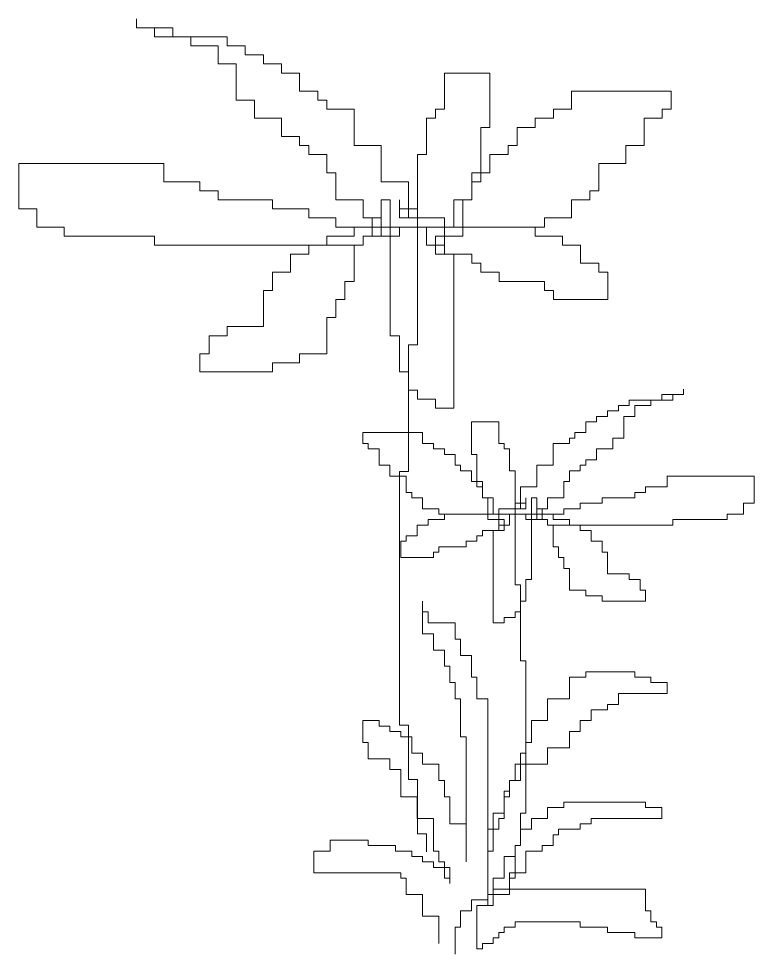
# Model space of a CAD drawing. Header units: millimetres. Extents: x -37049 to 129367, y 25385 to 90033.
# Drawn here: x 21705 to 22472, y 52838 to 53814 of the extents above; entities that cross this region are included whole.
import ezdxf

# ---------------------------------------------------------------- set-up
doc = ezdxf.new("R2010")
doc.units = ezdxf.units.MM
doc.header["$MEASUREMENT"] = 0
doc.layers.add('NCAY', color=3, linetype='Continuous', lineweight=13)

# ---------------------------------------------------------------- blocks, each defined once
blk = doc.blocks.new('A$C4F937C7D')
at = {"layer": 'NCAY'}
for p, q in [((122.97, 966.56), (122.97, 976.01)), ((122.97, 976.01), (122.97, 966.56)), ((160.81, 966.56), (122.97, 966.56)), ((122.97, 966.56), (141.89, 966.56)), ((141.89, 966.56), (141.89, 957.12)), ((160.81, 957.12), (160.81, 966.56)), ((141.89, 957.12), (179.72, 957.12)), ((217.56, 957.12), (160.81, 957.12)), ((179.72, 957.12), (179.72, 947.67)), ((217.56, 947.67), (217.56, 957.12)), ((179.72, 947.67), (208.1, 947.67)), ((208.1, 947.67), (208.1, 928.77)), ((236.48, 947.67), (217.56, 947.67)), ((236.48, 938.22), (236.48, 947.67)), ((255.4, 938.22), (236.48, 938.22)), ((255.4, 928.77), (255.4, 938.22)), ((208.1, 928.77), (227.02, 928.77)), ((227.02, 928.77), (227.02, 890.98)), ((274.32, 928.77), (255.4, 928.77)), ((274.32, 919.33), (274.32, 928.77)), ((293.23, 919.33), (274.32, 919.33)), ((293.23, 900.43), (293.23, 919.33)), ((491.88, 919.33), (444.58, 919.33)), ((444.58, 919.33), (444.58, 881.54)), ((491.88, 862.64), (491.88, 919.33)), ((312.15, 900.43), (293.23, 900.43)), ((312.15, 890.98), (312.15, 900.43)), ((577.01, 900.43), (577.01, 881.54)), ((681.06, 900.43), (577.01, 900.43)), ((681.06, 881.54), (681.06, 900.43)), ((227.02, 890.98), (245.94, 890.98)), ((245.94, 890.98), (245.94, 872.09)), ((321.61, 890.98), (312.15, 890.98)), ((321.61, 881.54), (321.61, 890.98)), ((349.99, 881.54), (321.61, 881.54)), ((349.99, 843.75), (349.99, 881.54)), ((444.58, 881.54), (435.12, 881.54)), ((435.12, 881.54), (435.12, 872.09)), ((577.01, 881.54), (558.09, 881.54)), ((558.09, 881.54), (558.09, 872.09)), ((671.6, 872.09), (671.6, 881.54)), ((671.6, 881.54), (681.06, 881.54)), ((245.94, 872.09), (274.32, 872.09)), ((274.32, 872.09), (274.32, 853.19)), ((435.12, 872.09), (425.66, 872.09)), ((425.66, 872.09), (425.66, 834.3)), ((558.09, 872.09), (539.17, 872.09)), ((539.17, 872.09), (539.17, 862.64)), ((652.68, 843.75), (652.68, 872.09)), ((652.68, 872.09), (671.6, 872.09)), ((482.42, 805.96), (482.42, 862.64)), ((482.42, 862.64), (491.88, 862.64)), ((520.25, 862.64), (520.25, 843.75)), ((539.17, 862.64), (520.25, 862.64)), ((274.32, 853.19), (293.23, 853.19)), ((293.23, 853.19), (293.23, 843.75)), ((293.23, 843.75), (302.69, 843.75)), ((302.69, 843.75), (302.69, 834.3)), ((378.37, 843.75), (349.99, 843.75)), ((378.37, 805.96), (378.37, 843.75)), ((520.25, 843.75), (510.79, 843.75)), ((510.79, 843.75), (510.79, 834.3)), ((633.76, 824.85), (633.76, 843.75)), ((633.76, 843.75), (652.68, 843.75)), ((302.69, 834.3), (321.61, 834.3)), ((321.61, 834.3), (321.61, 815.4)), ((416.2, 834.3), (416.2, 635.9)), ((425.66, 834.3), (416.2, 834.3)), ((510.79, 834.3), (491.88, 834.3)), ((491.88, 834.3), (491.88, 815.4)), ((151.35, 824.85), (0, 824.85)), ((0, 824.85), (0, 777.61)), ((151.35, 805.96), (151.35, 824.85)), ((605.38, 796.51), (605.38, 824.85)), ((605.38, 824.85), (633.76, 824.85)), ((321.61, 815.4), (331.07, 815.4)), ((331.07, 815.4), (331.07, 787.06)), ((472.96, 815.4), (472.96, 787.06)), ((491.88, 815.4), (472.96, 815.4)), ((189.18, 805.96), (151.35, 805.96)), ((189.18, 796.51), (189.18, 805.96)), ((406.74, 805.96), (378.37, 805.96)), ((406.74, 768.17), (406.74, 805.96)), ((472.96, 787.06), (472.96, 805.96)), ((472.96, 805.96), (482.42, 805.96)), ((208.1, 796.51), (189.18, 796.51)), ((208.1, 787.06), (208.1, 796.51)), ((595.93, 787.06), (595.93, 796.51)), ((595.93, 796.51), (605.38, 796.51)), ((264.86, 787.06), (208.1, 787.06)), ((264.86, 777.61), (264.86, 787.06)), ((331.07, 787.06), (359.45, 787.06)), ((359.45, 787.06), (359.45, 768.17)), ((378.37, 768.17), (378.37, 787.06)), ((378.37, 787.06), (387.82, 787.06)), ((387.82, 787.06), (387.82, 645.35)), ((397.28, 768.17), (397.28, 787.06)), ((397.28, 787.06), (397.28, 777.61)), ((472.96, 787.06), (454.04, 787.06)), ((454.04, 787.06), (454.04, 758.72)), ((463.5, 749.27), (463.5, 787.06)), ((463.5, 787.06), (472.96, 787.06)), ((577.01, 768.17), (577.01, 787.06)), ((577.01, 787.06), (595.93, 787.06)), ((0, 777.61), (18.92, 777.61)), ((18.92, 777.61), (18.92, 758.72)), ((302.69, 777.61), (264.86, 777.61)), ((302.69, 768.17), (302.69, 777.61)), ((397.28, 777.61), (416.2, 777.61)), ((416.2, 777.61), (416.2, 768.17)), ((331.07, 768.17), (302.69, 768.17)), ((331.07, 758.72), (331.07, 768.17)), ((359.45, 768.17), (378.37, 768.17)), ((368.91, 749.27), (368.91, 768.17)), ((368.91, 768.17), (378.37, 768.17)), ((378.37, 768.17), (378.37, 758.72)), ((416.2, 768.17), (397.28, 768.17)), ((416.2, 768.17), (444.58, 768.17)), ((416.2, 758.72), (416.2, 768.17)), ((444.58, 768.17), (444.58, 730.38)), ((548.63, 768.17), (577.01, 768.17)), ((548.63, 758.72), (548.63, 768.17)), ((18.92, 758.72), (47.3, 758.72)), ((47.3, 758.72), (47.3, 749.27)), ((368.91, 758.72), (331.07, 758.72)), ((416.2, 758.72), (349.99, 758.72)), ((349.99, 758.72), (349.99, 749.27)), ((368.91, 749.27), (368.91, 758.72)), ((378.37, 758.72), (397.28, 758.72)), ((378.37, 749.27), (378.37, 758.72)), ((378.37, 758.72), (416.2, 758.72)), ((397.28, 758.72), (397.28, 749.27)), ((539.17, 758.72), (416.2, 758.72)), ((416.2, 758.72), (548.63, 758.72)), ((425.66, 758.72), (416.2, 758.72)), ((425.66, 739.82), (425.66, 758.72)), ((454.04, 758.72), (444.58, 758.72)), ((444.58, 758.72), (444.58, 749.27)), ((539.17, 749.27), (539.17, 758.72)), ((47.3, 749.27), (141.89, 749.27)), ((141.89, 749.27), (141.89, 739.82)), ((321.61, 749.27), (321.61, 739.82)), ((349.99, 749.27), (321.61, 749.27)), ((359.45, 739.82), (359.45, 749.27)), ((359.45, 739.82), (359.45, 749.27)), ((359.45, 749.27), (378.37, 749.27)), ((359.45, 749.27), (368.91, 749.27)), ((397.28, 749.27), (368.91, 749.27)), ((435.12, 749.27), (435.12, 730.38)), ((444.58, 749.27), (435.12, 749.27)), ((444.58, 739.82), (444.58, 749.27)), ((444.58, 749.27), (463.5, 749.27)), ((567.55, 749.27), (539.17, 749.27)), ((567.55, 739.82), (567.55, 749.27)), ((141.89, 739.82), (359.45, 739.82)), ((321.61, 739.82), (302.69, 739.82)), ((302.69, 739.82), (302.69, 730.38)), ((349.99, 702.03), (349.99, 739.82)), ((349.99, 739.82), (359.45, 739.82)), ((435.12, 739.82), (425.66, 739.82)), ((435.12, 730.38), (435.12, 739.82)), ((435.12, 730.38), (435.12, 739.82)), ((435.12, 739.82), (444.58, 739.82)), ((586.47, 739.82), (567.55, 739.82)), ((586.47, 720.93), (586.47, 739.82)), ((302.69, 730.38), (283.77, 730.38)), ((283.77, 730.38), (283.77, 711.48)), ((454.04, 730.38), (435.12, 730.38)), ((444.58, 730.38), (472.96, 730.38)), ((454.04, 569.77), (454.04, 730.38)), ((472.96, 730.38), (472.96, 720.93)), ((472.96, 720.93), (482.42, 720.93)), ((482.42, 720.93), (482.42, 711.48)), ((605.38, 720.93), (586.47, 720.93)), ((605.38, 711.48), (605.38, 720.93)), ((283.77, 711.48), (264.86, 711.48)), ((264.86, 711.48), (264.86, 692.59)), ((482.42, 711.48), (501.33, 711.48)), ((501.33, 711.48), (501.33, 702.03)), ((614.84, 711.48), (605.38, 711.48)), ((614.84, 683.14), (614.84, 711.48)), ((340.53, 683.14), (340.53, 702.03)), ((340.53, 702.03), (349.99, 702.03)), ((501.33, 702.03), (548.63, 702.03)), ((548.63, 702.03), (548.63, 692.59)), ((264.86, 692.59), (255.4, 692.59)), ((255.4, 692.59), (255.4, 654.8)), ((548.63, 692.59), (558.09, 692.59)), ((558.09, 692.59), (558.09, 683.14)), ((331.07, 664.24), (331.07, 683.14)), ((331.07, 683.14), (340.53, 683.14)), ((558.09, 683.14), (614.84, 683.14)), ((321.61, 626.45), (321.61, 664.24)), ((321.61, 664.24), (331.07, 664.24)), ((217.56, 654.8), (217.56, 645.35)), ((255.4, 654.8), (217.56, 654.8)), ((217.56, 645.35), (198.64, 645.35)), ((198.64, 645.35), (198.64, 626.45)), ((387.82, 645.35), (397.28, 645.35)), ((397.28, 645.35), (397.28, 607.56)), ((416.2, 635.9), (406.74, 635.9)), ((406.74, 635.9), (406.74, 503.63)), ((198.64, 626.45), (189.18, 626.45)), ((189.18, 626.45), (189.18, 607.56)), ((293.23, 617.01), (293.23, 626.45)), ((293.23, 626.45), (321.61, 626.45)), ((264.86, 607.56), (264.86, 617.01)), ((264.86, 617.01), (293.23, 617.01)), ((189.18, 607.56), (264.86, 607.56)), ((397.28, 607.56), (406.74, 607.56)), ((406.74, 607.56), (406.74, 588.66)), ((406.74, 588.66), (416.2, 588.66)), ((416.2, 588.66), (416.2, 579.21)), ((693.97, 583.86), (693.97, 589.53)), ((693.97, 589.53), (693.97, 583.86)), ((416.2, 579.21), (435.12, 579.21)), ((435.12, 579.21), (435.12, 569.77)), ((637.21, 572.52), (637.21, 578.19)), ((637.21, 578.19), (671.26, 578.19)), ((659.91, 578.19), (659.91, 572.52)), ((682.61, 578.19), (659.91, 578.19)), ((671.26, 578.19), (671.26, 583.86)), ((671.26, 583.86), (693.97, 583.86)), ((693.97, 583.86), (682.61, 583.86)), ((682.61, 583.86), (682.61, 578.19)), ((435.12, 569.77), (454.04, 569.77)), ((614.51, 566.85), (625.86, 566.85)), ((614.51, 561.18), (614.51, 566.85)), ((625.86, 566.85), (625.86, 572.52)), ((625.86, 572.52), (637.21, 572.52)), ((659.91, 572.52), (642.89, 572.52)), ((642.89, 572.52), (642.89, 561.18)), ((603.16, 555.52), (603.16, 561.18)), ((603.16, 561.18), (614.51, 561.18)), ((642.89, 561.18), (631.53, 561.18)), ((631.53, 561.18), (631.53, 538.51)), ((472.62, 521.5), (472.62, 555.52)), ((472.62, 555.52), (501, 555.52)), ((501, 555.52), (501, 532.84)), ((591.81, 544.18), (591.81, 555.52)), ((591.81, 555.52), (603.16, 555.52)), ((359.11, 532.84), (359.11, 544.18)), ((359.11, 544.18), (421.54, 544.18)), ((421.54, 544.18), (421.54, 532.84)), ((574.78, 532.84), (574.78, 538.51)), ((574.78, 538.51), (580.46, 538.51)), ((580.46, 538.51), (580.46, 544.18)), ((580.46, 544.18), (591.81, 544.18)), ((631.53, 538.51), (620.18, 538.51)), ((620.18, 538.51), (620.18, 527.17)), ((364.79, 532.84), (359.11, 532.84)), ((364.79, 527.17), (364.79, 532.84)), ((376.14, 527.17), (364.79, 527.17)), ((376.14, 510.17), (376.14, 527.17)), ((421.54, 532.84), (432.89, 532.84)), ((432.89, 532.84), (432.89, 527.17)), ((432.89, 527.17), (444.24, 527.17)), ((444.24, 527.17), (444.24, 521.5)), ((501, 532.84), (506.67, 532.84)), ((506.67, 532.84), (506.67, 527.17)), ((506.67, 527.17), (512.35, 527.17)), ((512.35, 527.17), (512.35, 504.5)), ((557.75, 532.84), (574.78, 532.84)), ((557.75, 510.17), (557.75, 532.84)), ((620.18, 527.17), (603.16, 527.17)), ((603.16, 527.17), (603.16, 515.84)), ((444.24, 521.5), (455.59, 521.5)), ((455.59, 521.5), (455.59, 510.17)), ((478.3, 521.5), (472.62, 521.5)), ((478.3, 487.49), (478.3, 521.5)), ((387.49, 510.17), (376.14, 510.17)), ((387.49, 498.83), (387.49, 510.17)), ((455.59, 510.17), (461.27, 510.17)), ((461.27, 510.17), (461.27, 504.5)), ((540.73, 510.17), (557.75, 510.17)), ((540.73, 487.49), (540.73, 510.17)), ((591.81, 510.17), (586.13, 510.17)), ((586.13, 510.17), (586.13, 504.5)), ((603.16, 515.84), (591.81, 515.84)), ((591.81, 515.84), (591.81, 510.17)), ((404.52, 498.83), (387.49, 498.83)), ((397.28, 503.63), (397.28, 239.1)), ((406.74, 503.63), (397.28, 503.63)), ((404.52, 481.82), (404.52, 498.83)), ((461.27, 504.5), (472.62, 504.5)), ((472.62, 504.5), (472.62, 493.16)), ((512.35, 504.5), (518.02, 504.5)), ((518.02, 504.5), (518.02, 385.46)), ((586.13, 504.5), (574.78, 504.5)), ((574.78, 504.5), (574.78, 493.16)), ((676.94, 487.49), (676.94, 498.83)), ((676.94, 498.83), (767.75, 498.83)), ((767.75, 498.83), (767.75, 470.49)), ((472.62, 493.16), (483.97, 493.16)), ((483.97, 493.16), (483.97, 476.16)), ((574.78, 493.16), (569.1, 493.16)), ((569.1, 493.16), (569.1, 476.16)), ((410.19, 481.82), (404.52, 481.82)), ((410.19, 476.16), (410.19, 481.82)), ((483.97, 487.49), (478.3, 487.49)), ((483.97, 476.16), (483.97, 487.49)), ((523.7, 464.82), (523.7, 487.49)), ((523.7, 487.49), (540.73, 487.49)), ((642.89, 476.16), (642.89, 481.82)), ((642.89, 481.82), (654.24, 481.82)), ((654.24, 481.82), (654.24, 487.49)), ((654.24, 487.49), (676.94, 487.49)), ((421.54, 476.16), (410.19, 476.16)), ((421.54, 464.82), (421.54, 476.16)), ((483.97, 476.16), (495.32, 476.16)), ((489.65, 476.16), (483.97, 476.16)), ((489.65, 453.48), (489.65, 476.16)), ((495.32, 476.16), (495.32, 459.15)), ((529.38, 470.49), (518.02, 470.49)), ((518.02, 470.49), (518.02, 464.82)), ((529.38, 464.82), (529.38, 476.16)), ((529.38, 476.16), (529.38, 470.49)), ((535.05, 476.16), (535.05, 391.13)), ((540.73, 476.16), (535.05, 476.16)), ((540.73, 464.82), (540.73, 476.16)), ((569.1, 476.16), (552.08, 476.16)), ((552.08, 476.16), (552.08, 464.82)), ((586.13, 464.82), (586.13, 470.49)), ((586.13, 470.49), (608.83, 470.49)), ((608.83, 470.49), (608.83, 476.16)), ((608.83, 476.16), (642.89, 476.16)), ((767.75, 470.49), (756.4, 470.49)), ((756.4, 470.49), (756.4, 459.15)), ((438.57, 464.82), (421.54, 464.82)), ((438.57, 459.15), (438.57, 464.82)), ((518.02, 459.15), (438.57, 459.15)), ((444.24, 453.48), (444.24, 459.15)), ((444.24, 459.15), (518.02, 459.15)), ((495.32, 459.15), (501, 459.15)), ((518.02, 464.82), (501, 464.82)), ((501, 464.82), (501, 442.15)), ((501, 459.15), (501, 453.48)), ((512.35, 447.81), (512.35, 459.15)), ((512.35, 459.15), (518.02, 459.15)), ((518.02, 459.15), (518.02, 464.82)), ((518.02, 464.82), (529.38, 464.82)), ((540.73, 459.15), (518.02, 459.15)), ((518.02, 459.15), (557.75, 459.15)), ((529.38, 459.15), (529.38, 453.48)), ((540.73, 459.15), (529.38, 459.15)), ((552.08, 464.82), (540.73, 464.82)), ((540.73, 464.82), (540.73, 459.15)), ((546.4, 464.82), (540.73, 464.82)), ((540.73, 453.48), (540.73, 459.15)), ((546.4, 453.48), (546.4, 464.82)), ((546.4, 459.15), (569.1, 459.15)), ((546.4, 453.48), (546.4, 459.15)), ((557.75, 459.15), (557.75, 453.48)), ((569.1, 459.15), (569.1, 464.82)), ((569.1, 464.82), (586.13, 464.82)), ((756.4, 459.15), (739.37, 459.15)), ((739.37, 459.15), (739.37, 453.48)), ((427.22, 453.48), (444.24, 453.48)), ((427.22, 447.81), (427.22, 453.48)), ((501, 453.48), (489.65, 453.48)), ((501, 453.48), (506.67, 453.48)), ((501, 447.81), (501, 453.48)), ((506.67, 453.48), (506.67, 442.15)), ((529.38, 453.48), (546.4, 453.48)), ((552.08, 453.48), (540.73, 453.48)), ((552.08, 453.48), (546.4, 453.48)), ((552.08, 447.81), (552.08, 453.48)), ((552.08, 447.81), (552.08, 453.48)), ((557.75, 453.48), (574.78, 453.48)), ((574.78, 453.48), (574.78, 447.81)), ((739.37, 453.48), (682.61, 453.48)), ((682.61, 453.48), (682.61, 447.81)), ((415.87, 436.48), (415.87, 447.81)), ((415.87, 447.81), (427.22, 447.81)), ((501, 442.15), (483.97, 442.15)), ((483.97, 442.15), (483.97, 436.48)), ((495.32, 345.78), (495.32, 442.15)), ((495.32, 442.15), (506.67, 442.15)), ((506.67, 447.81), (501, 447.81)), ((506.67, 442.15), (506.67, 447.81)), ((506.67, 447.81), (512.35, 447.81)), ((506.67, 442.15), (506.67, 447.81)), ((682.61, 447.81), (552.08, 447.81)), ((557.75, 447.81), (552.08, 447.81)), ((557.75, 425.14), (557.75, 447.81)), ((574.78, 447.81), (586.13, 447.81)), ((586.13, 447.81), (586.13, 442.15)), ((586.13, 442.15), (597.48, 442.15)), ((597.48, 442.15), (597.48, 430.81)), ((398.84, 413.8), (398.84, 430.81)), ((398.84, 430.81), (404.52, 430.81)), ((404.52, 430.81), (404.52, 436.48)), ((404.52, 436.48), (415.87, 436.48)), ((478.3, 430.81), (466.95, 430.81)), ((466.95, 430.81), (466.95, 425.14)), ((483.97, 436.48), (478.3, 436.48)), ((478.3, 436.48), (478.3, 430.81)), ((597.48, 430.81), (608.83, 430.81)), ((608.83, 430.81), (608.83, 419.47)), ((466.95, 425.14), (438.57, 425.14)), ((438.57, 425.14), (438.57, 419.47)), ((563.43, 425.14), (557.75, 425.14)), ((563.43, 413.8), (563.43, 425.14)), ((432.89, 413.8), (398.84, 413.8)), ((438.57, 419.47), (432.89, 419.47)), ((432.89, 419.47), (432.89, 413.8)), ((569.1, 413.8), (563.43, 413.8)), ((569.1, 402.47), (569.1, 413.8)), ((608.83, 419.47), (614.51, 419.47)), ((614.51, 419.47), (614.51, 396.8)), ((574.78, 402.47), (569.1, 402.47)), ((574.78, 379.79), (574.78, 402.47)), ((535.05, 391.13), (529.38, 391.13)), ((529.38, 391.13), (529.38, 368.45)), ((614.51, 396.8), (637.21, 396.8)), ((637.21, 396.8), (637.21, 391.13)), ((637.21, 391.13), (648.56, 391.13)), ((648.56, 391.13), (648.56, 379.79)), ((518.02, 385.46), (523.7, 385.46)), ((523.7, 385.46), (523.7, 306.1)), ((591.81, 379.79), (574.78, 379.79)), ((591.81, 374.12), (591.81, 379.79)), ((608.83, 374.12), (591.81, 374.12)), ((608.83, 368.45), (608.83, 374.12)), ((648.56, 379.79), (654.24, 379.79)), ((654.24, 379.79), (654.24, 368.45)), ((421.54, 357.12), (421.54, 368.45)), ((421.54, 368.45), (421.54, 334.44)), ((529.38, 368.45), (523.7, 368.45)), ((523.7, 368.45), (523.7, 357.12)), ((654.24, 368.45), (608.83, 368.45)), ((427.22, 357.12), (421.54, 357.12)), ((427.22, 345.78), (427.22, 357.12)), ((518.02, 351.45), (506.67, 351.45)), ((506.67, 351.45), (506.67, 345.78)), ((523.7, 357.12), (518.02, 357.12)), ((518.02, 357.12), (518.02, 351.45)), ((455.59, 345.78), (427.22, 345.78)), ((455.59, 328.77), (455.59, 345.78)), ((506.67, 345.78), (495.32, 345.78)), ((421.54, 334.44), (432.89, 334.44)), ((432.89, 334.44), (432.89, 317.44)), ((461.27, 328.77), (455.59, 328.77)), ((461.27, 311.77), (461.27, 328.77)), ((432.89, 317.44), (444.24, 317.44)), ((444.24, 317.44), (444.24, 300.43)), ((472.62, 311.77), (461.27, 311.77)), ((472.62, 289.09), (472.62, 311.77)), ((523.7, 306.1), (529.38, 306.1)), ((529.38, 306.1), (529.38, 147.38)), ((444.24, 300.43), (449.92, 300.43)), ((449.92, 300.43), (449.92, 283.43)), ((642.89, 294.76), (591.81, 294.76)), ((591.81, 294.76), (591.81, 289.09)), ((642.89, 289.09), (642.89, 294.76)), ((449.92, 283.43), (455.59, 283.43)), ((455.59, 283.43), (455.59, 266.42)), ((478.3, 289.09), (472.62, 289.09)), ((478.3, 266.42), (478.3, 289.09)), ((574.78, 289.09), (574.78, 266.42)), ((591.81, 289.09), (574.78, 289.09)), ((659.91, 289.09), (642.89, 289.09)), ((659.91, 283.43), (659.91, 289.09)), ((676.94, 283.43), (659.91, 283.43)), ((676.94, 272.09), (676.94, 283.43)), ((455.59, 266.42), (461.27, 266.42)), ((461.27, 266.42), (461.27, 226.74)), ((489.65, 266.42), (478.3, 266.42)), ((489.65, 102.03), (489.65, 266.42)), ((574.78, 266.42), (552.08, 266.42)), ((552.08, 266.42), (552.08, 243.75)), ((625.86, 260.75), (625.86, 272.09)), ((625.86, 272.09), (676.94, 272.09)), ((597.48, 243.75), (597.48, 255.08)), ((597.48, 255.08), (614.51, 255.08)), ((614.51, 255.08), (614.51, 260.75)), ((614.51, 260.75), (625.86, 260.75)), ((376.14, 243.75), (359.11, 243.75)), ((359.11, 243.75), (359.11, 221.07)), ((376.14, 238.08), (376.14, 243.75)), ((387.49, 238.08), (376.14, 238.08)), ((387.49, 232.41), (387.49, 238.08)), ((397.28, 239.1), (406.74, 239.1)), ((406.74, 239.1), (406.74, 182.42)), ((535.05, 243.75), (535.05, 221.07)), ((552.08, 243.75), (535.05, 243.75)), ((586.13, 232.41), (586.13, 243.75)), ((586.13, 243.75), (597.48, 243.75)), ((398.84, 232.41), (387.49, 232.41)), ((398.84, 226.74), (398.84, 232.41)), ((410.19, 226.74), (398.84, 226.74)), ((410.19, 209.74), (410.19, 226.74)), ((461.27, 226.74), (466.95, 226.74)), ((466.95, 226.74), (466.95, 96.37)), ((574.78, 215.4), (574.78, 232.41)), ((574.78, 232.41), (586.13, 232.41)), ((359.11, 221.07), (364.79, 221.07)), ((364.79, 221.07), (364.79, 204.07)), ((535.05, 221.07), (529.38, 221.07)), ((529.38, 221.07), (529.38, 209.74)), ((552.08, 215.4), (574.78, 215.4)), ((552.08, 198.4), (552.08, 215.4)), ((421.54, 209.74), (410.19, 209.74)), ((421.54, 198.4), (421.54, 209.74)), ((529.38, 209.74), (523.7, 209.74)), ((523.7, 209.74), (523.7, 198.4)), ((364.79, 204.07), (387.49, 204.07)), ((387.49, 204.07), (387.49, 192.73)), ((438.57, 198.4), (421.54, 198.4)), ((438.57, 181.39), (438.57, 198.4)), ((523.7, 198.4), (518.02, 198.4)), ((518.02, 198.4), (518.02, 181.39)), ((523.7, 181.39), (523.7, 198.4)), ((523.7, 198.4), (552.08, 198.4)), ((387.49, 192.73), (398.84, 192.73)), ((398.84, 192.73), (398.84, 164.39)), ((406.74, 182.42), (416.2, 182.42)), ((416.2, 182.42), (416.2, 125.73)), ((444.24, 181.39), (438.57, 181.39)), ((444.24, 164.39), (444.24, 181.39)), ((512.35, 164.39), (512.35, 181.39)), ((512.35, 181.39), (523.7, 181.39)), ((518.02, 181.39), (512.35, 181.39)), ((512.35, 181.39), (512.35, 170.06)), ((512.35, 170.06), (506.67, 170.06)), ((506.67, 170.06), (506.67, 141.71)), ((398.84, 164.39), (415.87, 164.39)), ((415.87, 164.39), (415.87, 141.71)), ((449.92, 164.39), (444.24, 164.39)), ((449.92, 136.04), (449.92, 164.39)), ((506.67, 147.38), (506.67, 164.39)), ((506.67, 164.39), (512.35, 164.39)), ((654.24, 158.72), (569.1, 158.72)), ((569.1, 158.72), (569.1, 153.05)), ((654.24, 153.05), (654.24, 158.72)), ((495.32, 130.38), (495.32, 147.38)), ((495.32, 147.38), (506.67, 147.38)), ((529.38, 147.38), (523.7, 147.38)), ((523.7, 147.38), (523.7, 113.37)), ((569.1, 153.05), (552.08, 153.05)), ((552.08, 153.05), (552.08, 141.71)), ((671.26, 153.05), (654.24, 153.05)), ((671.26, 141.71), (671.26, 153.05)), ((415.87, 141.71), (432.89, 141.71)), ((432.89, 141.71), (432.89, 107.7)), ((506.67, 141.71), (501, 141.71)), ((501, 141.71), (501, 130.38)), ((535.05, 141.71), (535.05, 130.38)), ((552.08, 141.71), (535.05, 141.71)), ((597.48, 136.04), (597.48, 141.71)), ((597.48, 141.71), (671.26, 141.71)), ((466.95, 136.04), (449.92, 136.04)), ((466.95, 96.37), (466.95, 136.04)), ((489.65, 51.02), (489.65, 130.38)), ((489.65, 130.38), (495.32, 130.38)), ((501, 130.38), (495.32, 130.38)), ((495.32, 130.38), (495.32, 107.7)), ((535.05, 130.38), (523.7, 130.38)), ((523.7, 130.38), (523.7, 113.37)), ((563.43, 130.38), (586.13, 130.38)), ((563.43, 124.71), (563.43, 130.38)), ((586.13, 130.38), (586.13, 136.04)), ((586.13, 136.04), (597.48, 136.04)), ((364.79, 119.04), (325.06, 119.04)), ((325.06, 119.04), (325.06, 107.7)), ((364.79, 113.37), (364.79, 119.04)), ((416.2, 125.73), (425.66, 125.73)), ((425.66, 125.73), (425.66, 106.84)), ((557.75, 113.37), (557.75, 124.71)), ((557.75, 124.71), (563.43, 124.71)), ((325.06, 107.7), (308.03, 107.7)), ((308.03, 107.7), (308.03, 85.03)), ((393.16, 113.37), (364.79, 113.37)), ((393.16, 107.7), (393.16, 113.37)), ((410.19, 107.7), (393.16, 107.7)), ((410.19, 102.03), (410.19, 107.7)), ((432.89, 107.7), (438.57, 107.7)), ((438.57, 107.7), (438.57, 96.37)), ((495.32, 107.7), (489.65, 107.7)), ((489.65, 107.7), (489.65, 102.03)), ((523.7, 113.37), (518.02, 113.37)), ((518.02, 113.37), (518.02, 102.03)), ((523.7, 113.37), (518.02, 113.37)), ((518.02, 113.37), (518.02, 79.36)), ((529.38, 85.03), (529.38, 107.7)), ((529.38, 107.7), (546.4, 107.7)), ((546.4, 107.7), (546.4, 113.37)), ((546.4, 113.37), (557.75, 113.37)), ((421.54, 102.03), (410.19, 102.03)), ((421.54, 96.37), (421.54, 102.03)), ((518.02, 102.03), (506.67, 102.03)), ((506.67, 102.03), (506.67, 79.36)), ((432.89, 96.37), (421.54, 96.37)), ((432.89, 90.7), (432.89, 96.37)), ((449.92, 90.7), (432.89, 90.7)), ((438.57, 96.37), (444.24, 96.37)), ((444.24, 96.37), (444.24, 79.36)), ((449.92, 73.69), (449.92, 90.7)), ((308.03, 85.03), (398.84, 85.03)), ((398.84, 85.03), (398.84, 79.36)), ((398.84, 79.36), (404.52, 79.36)), ((404.52, 79.36), (404.52, 62.35)), ((444.24, 79.36), (449.92, 79.36)), ((449.92, 79.36), (449.92, 73.69)), ((506.67, 79.36), (495.32, 79.36)), ((495.32, 79.36), (495.32, 62.35)), ((512.35, 62.35), (512.35, 85.03)), ((512.35, 85.03), (529.38, 85.03)), ((518.02, 79.36), (512.35, 79.36)), ((512.35, 79.36), (512.35, 68.02)), ((404.52, 62.35), (421.54, 62.35)), ((421.54, 62.35), (421.54, 39.68)), ((489.65, 56.69), (489.65, 62.35)), ((489.65, 62.35), (495.32, 62.35)), ((495.32, 62.35), (489.65, 62.35)), ((489.65, 62.35), (489.65, 51.02)), ((495.32, 62.35), (495.32, 68.02)), ((495.32, 68.02), (654.24, 68.02)), ((495.32, 51.02), (495.32, 62.35)), ((495.32, 62.35), (512.35, 62.35)), ((654.24, 68.02), (654.24, 45.35)), ((472.62, 45.35), (472.62, 56.69)), ((472.62, 56.69), (489.65, 56.69)), ((478.3, 51.02), (495.32, 51.02)), ((478.3, 5.67), (478.3, 51.02)), ((421.54, 39.68), (438.57, 39.68)), ((438.57, 39.68), (438.57, 11.34)), ((461.27, 45.35), (472.62, 45.35)), ((461.27, 28.34), (461.27, 45.35)), ((654.24, 45.35), (659.91, 45.35)), ((659.91, 45.35), (659.91, 34.01)), ((518.02, 34.01), (518.02, 28.34)), ((586.13, 34.01), (518.02, 34.01)), ((586.13, 28.34), (586.13, 34.01)), ((659.91, 34.01), (665.59, 34.01)), ((665.59, 34.01), (665.59, 28.34)), ((455.59, 0), (455.59, 28.34)), ((455.59, 28.34), (461.27, 28.34)), ((506.67, 22.67), (501, 22.67)), ((501, 22.67), (501, 17.01)), ((518.02, 28.34), (506.67, 28.34)), ((506.67, 28.34), (506.67, 22.67)), ((614.51, 28.34), (586.13, 28.34)), ((614.51, 22.67), (614.51, 28.34)), ((642.89, 22.67), (614.51, 22.67)), ((642.89, 17.01), (642.89, 22.67)), ((665.59, 28.34), (671.26, 28.34)), ((671.26, 28.34), (671.26, 17.01)), ((495.32, 11.34), (483.97, 11.34)), ((483.97, 11.34), (483.97, 5.67)), ((501, 17.01), (495.32, 17.01)), ((495.32, 17.01), (495.32, 11.34)), ((671.26, 17.01), (642.89, 17.01)), ((455.59, 5.67), (455.59, 0)), ((483.97, 5.67), (478.3, 5.67))]:
    blk.add_line(p, q, dxfattribs=at)

msp = doc.modelspace()

# ---------------------------------------------------------------- block references
at = {"layer": 'NCAY', "ltscale": 30}
msp.add_blockref('A$C4F937C7D', (21704.58, 52838.18), dxfattribs=at)

doc.saveas('drawing.dxf')
